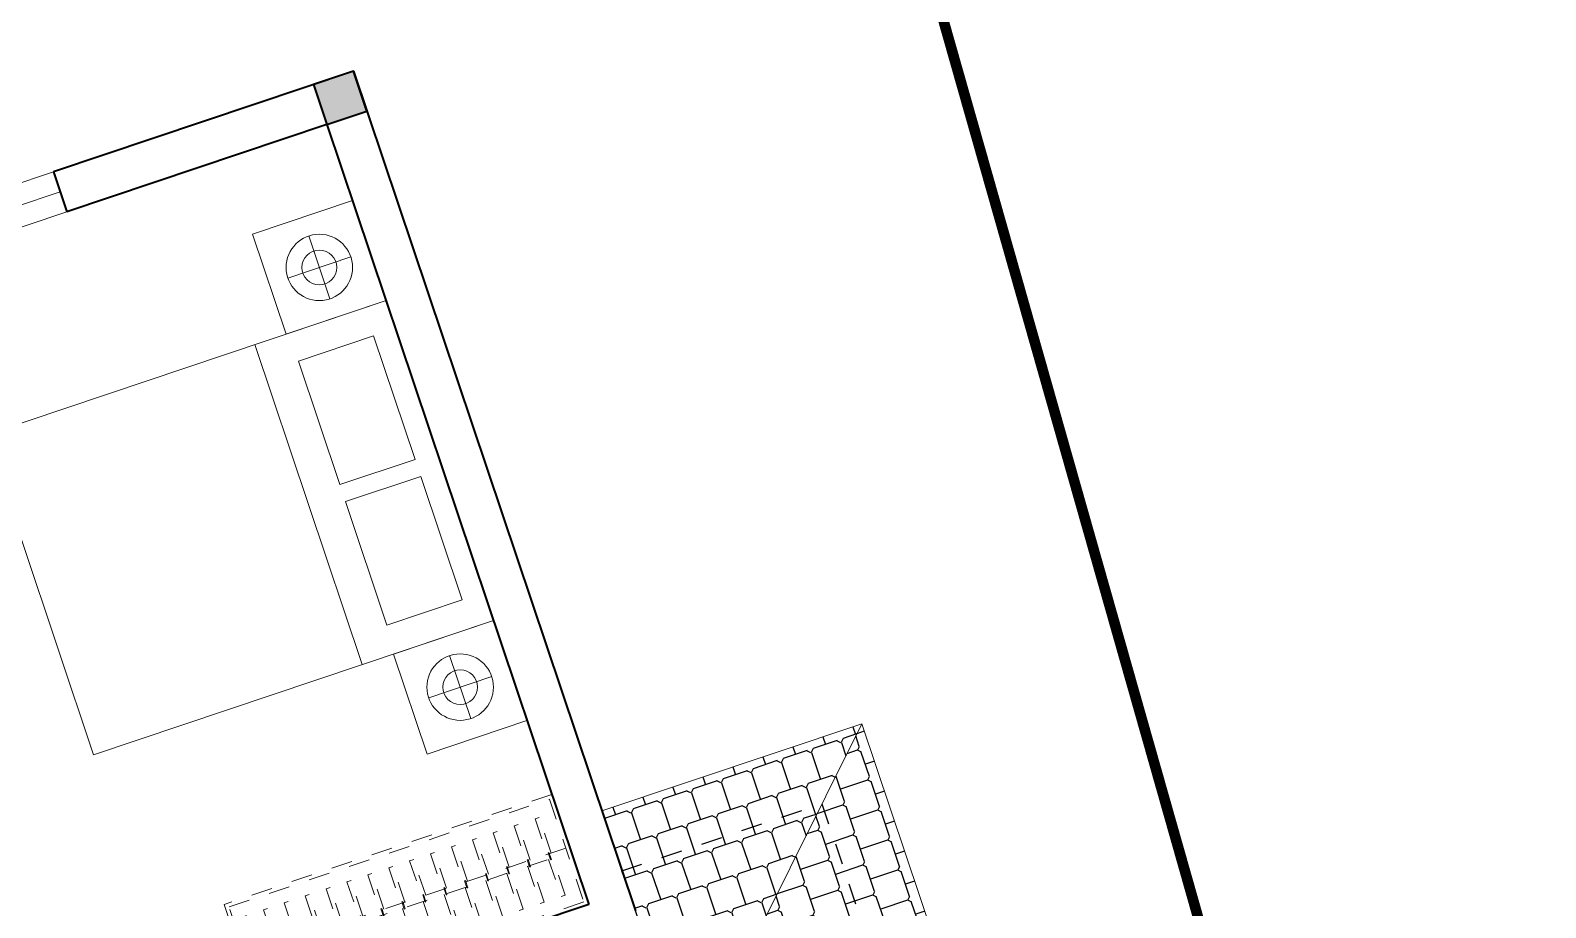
# Model space of a CAD drawing. Header units: metres. Extents: x 568332 to 569219, y 2065964 to 2066430.
# Drawn here: x 568503.28 to 568510.47, y 2066017.98 to 2066022.14 of the extents above; entities that cross this region are included whole.
import ezdxf

# ---------------------------------------------------------------- set-up
doc = ezdxf.new("R2010")
doc.units = ezdxf.units.M
doc.linetypes.add('HIDDEN', pattern=[0.375, 0.25, -0.125])
doc.linetypes.add('X-5M-G-MB PHONGNGU$0$HIDDEN2', pattern=[0.1875, 0.125, -0.0625])
doc.layers.get('0').update_dxf_attribs({"linetype": 'CONTINUOUS'})
doc.layers.get('DEFPOINTS').update_dxf_attribs({"linetype": 'CONTINUOUS'})
for name, color, linetype, lineweight in [('-CONCRETE', 1, 'CONTINUOUS', 35), ('-DOOR', 137, 'CONTINUOUS', 9), ('-FURNITURE', 46, 'CONTINUOUS', 9), ('-LINE1', 7, 'CONTINUOUS', 18), ('-STEEL1', 1, 'CONTINUOUS', 35), ('-WALL', 4, 'CONTINUOUS', 35)]:
    doc.layers.add(name, color=color, linetype=linetype, lineweight=lineweight)
for name, color, linetype in [('-RANH GIOI LO DAT', 12, 'CONTINUOUS'), ('13. NET HATCH', 252, 'CONTINUOUS'), ('ViaHeS', 32, 'CONTINUOUS')]:
    doc.layers.add(name, color=color, linetype=linetype)

# ---------------------------------------------------------------- blocks, each defined once
blk = doc.blocks.new('G1600')
for p, q in [((137477.0741823114, -212827.2147267315), (139077.0741823114, -212827.2147267327)), ((137227.6935681712, -213391.7193460799), (137227.6935681718, -213076.8871672568)), ((139326.4547964507, -213391.7193460799), (139326.4547964501, -213076.8871672568)), ((137385.1096575831, -213234.3032566686), (137070.2774787599, -213234.3032566681)), ((139169.0387070388, -213234.3032566686), (139483.870885862, -213234.3032566681))]:
    blk.add_line(p, q)
blk.add_lwpolyline([(137477.074182311, -213484.2147267315), (137477.0741823123, -211484.2147267315), (139077.0741823123, -211484.2147267327), (139077.074182311, -213484.2147267327), (137477.074182311, -213484.2147267315)])
for points in [[(136977.074182316, -213484.2147267311), (136977.0741823163, -212984.3917867657), (137477.0741823113, -212984.3917867661), (137477.074182311, -213484.2147267315)], [(137617.074182311, -213375.2147267316), (137617.0741823112, -212998.7147267316), (138234.5741823112, -212998.714726732), (138234.574182311, -213375.214726732)], [(138937.074182311, -213375.2147267325), (138937.0741823112, -212998.7147267325), (138319.5741823112, -212998.7147267321), (138319.574182311, -213375.2147267321)], [(139577.0741823059, -213484.2147267331), (139577.0741823062, -212984.3917867677), (139077.0741823113, -212984.3917867673), (139077.074182311, -213484.2147267327)]]:
    blk.add_lwpolyline(points, close=True)
for centre, radius in [((137227.6935681715, -213234.3032566684), 157.4160894116067), ((139326.4547964504, -213234.3032566684), 157.4160894116067), ((137227.6935681715, -213234.3032566684), 82.41608941160666), ((139326.4547964504, -213234.3032566684), 82.41608941160666)]:
    blk.add_circle(centre, radius)
blk = doc.blocks.new('*U201')
at = {"linetype": 'X-5M-G-MB PHONGNGU$0$HIDDEN2'}
for points in [[(0, 600.0000000004657), (0, 0), (1787.34964504604, -6.190213249113509e-10), (1787.34964504604, 599.9999999998466)], [(1767.34964504604, 579.9996613717733), (1767.34964504604, 19.99966137177342), (20, 20.00000000046566), (20, 580.0000000004657)], [(113.7817614636733, 319.1750910408318), (109.4317788550979, 319.1750910408318), (109.4317788550979, 280.441767644881), (113.7817614636733, 280.441767644881)], [(227.7817614636733, 319.1750910407849), (223.4317788550979, 319.1750910407849), (223.4317788550979, 280.4417676448341), (227.7817614636733, 280.4417676448341)], [(341.7817614636733, 319.175091040738), (337.4317788550979, 319.175091040738), (337.4317788550979, 280.4417676447872), (341.7817614636733, 280.4417676447872)], [(455.7817614636733, 319.1750910406911), (451.4317788550979, 319.1750910406911), (451.4317788550979, 280.4417676447403), (455.7817614636733, 280.4417676447403)], [(569.7817614636733, 319.1750910406442), (565.431778855098, 319.1750910406442), (565.431778855098, 280.4417676446934), (569.7817614636733, 280.4417676446934)], [(683.7817614636733, 319.1750910405973), (679.431778855098, 319.1750910405973), (679.431778855098, 280.4417676446465), (683.7817614636733, 280.4417676446465)], [(797.7817614636733, 319.1750910405504), (793.431778855098, 319.1750910405504), (793.431778855098, 280.4417676445996), (797.7817614636733, 280.4417676445996)], [(911.7817614636733, 319.1750910405035), (907.431778855098, 319.1750910405035), (907.431778855098, 280.4417676445527), (911.7817614636733, 280.4417676445527)], [(1025.781761463673, 319.1750910404566), (1021.431778855098, 319.1750910404566), (1021.431778855098, 280.4417676445057), (1025.781761463673, 280.4417676445057)], [(1139.781761463673, 319.1750910404097), (1135.431778855098, 319.1750910404097), (1135.431778855098, 280.4417676444588), (1139.781761463673, 280.4417676444588)], [(1253.781761463673, 319.1750910403628), (1249.431778855098, 319.1750910403628), (1249.431778855098, 280.4417676444119), (1253.781761463673, 280.4417676444119)], [(1367.781761463673, 319.1750910403159), (1363.431778855098, 319.1750910403159), (1363.431778855098, 280.441767644365), (1367.781761463673, 280.441767644365)], [(1481.781761463673, 319.175091040269), (1477.431778855098, 319.175091040269), (1477.431778855098, 280.4417676443181), (1481.781761463673, 280.4417676443181)], [(1595.781761463673, 319.175091040222), (1591.431778855098, 319.175091040222), (1591.431778855098, 280.4417676442712), (1595.781761463673, 280.4417676442712)], [(1709.781761463673, 319.1750910401751), (1705.431778855098, 319.1750910401751), (1705.431778855098, 280.4417676442243), (1709.781761463673, 280.4417676442243)], [(1767.34964504604, 286.6991212948555), (1767.34964504604, 313.0991212947623), (20, 313.0991212953813), (19.99999859370291, 286.6991212952417)]]:
    blk.add_lwpolyline(points, close=True, dxfattribs=at)
for points in [[(122.2409142897814, 313.1103512093413), (122.2409142897814, 515.2497102723445), (100.1765458012815, 515.2497102723445), (100.1765458012815, 313.1103512093413)], [(236.2409142897814, 313.1103512092944), (236.2409142897814, 515.2497102722975), (214.1765458012815, 515.2497102722975), (214.1765458012815, 313.1103512092944)], [(350.2409142897814, 313.1103512092475), (350.2409142897814, 515.2497102722507), (328.1765458012815, 515.2497102722507), (328.1765458012815, 313.1103512092475)], [(464.2409142897814, 313.1103512092006), (464.2409142897814, 515.2497102722037), (442.1765458012815, 515.2497102722037), (442.1765458012815, 313.1103512092006)], [(578.2409142897814, 313.1103512091537), (578.2409142897814, 515.2497102721569), (556.1765458012815, 515.2497102721569), (556.1765458012815, 313.1103512091537)], [(692.2409142897814, 313.1103512091068), (692.2409142897814, 515.24971027211), (670.1765458012815, 515.24971027211), (670.1765458012815, 313.1103512091068)], [(806.2409142897814, 313.1103512090599), (806.2409142897814, 515.249710272063), (784.1765458012815, 515.249710272063), (784.1765458012815, 313.1103512090599)], [(920.2409142897814, 313.110351209013), (920.2409142897814, 515.2497102720162), (898.1765458012815, 515.2497102720162), (898.1765458012815, 313.110351209013)], [(1034.240914289781, 313.1103512089661), (1034.240914289781, 515.2497102719692), (1012.176545801281, 515.2497102719692), (1012.176545801281, 313.1103512089661)], [(1148.240914289781, 313.1103512089192), (1148.240914289781, 515.2497102719224), (1126.176545801281, 515.2497102719224), (1126.176545801281, 313.1103512089192)], [(1262.240914289781, 313.1103512088723), (1262.240914289781, 515.2497102718754), (1240.176545801281, 515.2497102718754), (1240.176545801281, 313.1103512088723)], [(1376.240914289781, 313.1103512088254), (1376.240914289781, 515.2497102718285), (1354.176545801281, 515.2497102718285), (1354.176545801281, 313.1103512088254)], [(1490.240914289781, 313.1103512087785), (1490.240914289781, 515.2497102717816), (1468.176545801281, 515.2497102717816), (1468.176545801281, 313.1103512087785)], [(1604.240914289781, 313.1103512087315), (1604.240914289781, 515.2497102717347), (1582.176545801281, 515.2497102717347), (1582.176545801281, 313.1103512087315)], [(1718.240914289781, 313.1103512086846), (1718.240914289781, 515.2497102716878), (1696.176545801281, 515.2497102716878), (1696.176545801281, 313.1103512086846)], [(100.1765458012815, 286.7103512094345), (100.1765458012815, 92.0852110228024), (122.2409142897814, 92.0852110228024), (122.2409142897814, 286.7103512094345)], [(214.1765458012815, 286.7103512093876), (214.1765458012815, 92.08521102275549), (236.2409142897814, 92.08521102275549), (236.2409142897814, 286.7103512093876)], [(328.1765458012815, 286.7103512093407), (328.1765458012815, 92.08521102270858), (350.2409142897814, 92.08521102270858), (350.2409142897814, 286.7103512093407)], [(442.1765458012815, 286.7103512092938), (442.1765458012815, 92.08521102266168), (464.2409142897814, 92.08521102266168), (464.2409142897814, 286.7103512092938)], [(556.1765458012815, 286.7103512092469), (556.1765458012815, 92.08521102261477), (578.2409142897814, 92.08521102261477), (578.2409142897814, 286.7103512092469)], [(670.1765458012815, 286.7103512092), (670.1765458012815, 92.08521102256786), (692.2409142897814, 92.08521102256786), (692.2409142897814, 286.7103512092)], [(784.1765458012815, 286.7103512091531), (784.1765458012815, 92.08521102252095), (806.2409142897814, 92.08521102252095), (806.2409142897814, 286.7103512091531)], [(898.1765458012815, 286.7103512091062), (898.1765458012815, 92.08521102247404), (920.2409142897814, 92.08521102247404), (920.2409142897814, 286.7103512091062)], [(1012.176545801281, 286.7103512090592), (1012.176545801281, 92.08521102242715), (1034.240914289781, 92.08521102242715), (1034.240914289781, 286.7103512090592)], [(1126.176545801281, 286.7103512090123), (1126.176545801281, 92.08521102238024), (1148.240914289781, 92.08521102238024), (1148.240914289781, 286.7103512090123)], [(1240.176545801281, 286.7103512089654), (1240.176545801281, 92.08521102233333), (1262.240914289781, 92.08521102233333), (1262.240914289781, 286.7103512089654)], [(1354.176545801281, 286.7103512089186), (1354.176545801281, 92.08521102228642), (1376.240914289781, 92.08521102228642), (1376.240914289781, 286.7103512089186)], [(1468.176545801281, 286.7103512088717), (1468.176545801281, 92.0852110222395), (1490.240914289781, 92.0852110222395), (1490.240914289781, 286.7103512088717)], [(1582.176545801281, 286.7103512088247), (1582.176545801281, 92.0852110221926), (1604.240914289781, 92.0852110221926), (1604.240914289781, 286.7103512088247)], [(1696.176545801281, 286.7103512087778), (1696.176545801281, 92.0852110221457), (1718.240914289781, 92.0852110221457), (1718.240914289781, 286.7103512087778)]]:
    blk.add_lwpolyline(points, dxfattribs=at)
blk = doc.blocks.new('A$C4D045CFB')
at = {"layer": '13. NET HATCH'}
h = blk.add_hatch(dxfattribs=at)
h.set_pattern_fill('MAIGO-12', color=256, scale=300, angle=180)
h.set_pattern_definition([(180, (-90, 1.102182119232618e-14), (-75.00000000000001, -150), [120, -30, 120, -30]), (270, (-75, -14.99999999999999), (74.99999999999997, -150), [135, -165]), (225, (-60, 7.34788079488412e-15), (-75.00000000142688, -150.0000000028537), [21.213203436, -403.0508652]), (315, (-90, 1.102182119232618e-14), (75.00000000142684, -150.0000000028537), [21.213203436, -403.0508652])])
h.paths.add_polyline_path([(1299.999119955668, 6100.494044825784), (1299.953723877203, 5215.284894083044), (1299.999119955668, 5229.592269479996), (1299.999119955668, 4500.000660992693), (-0.0008800443320069462, 6100.494044825784)])
h = blk.add_hatch(dxfattribs=at)
h.set_pattern_fill('MAIGO-12', color=256, scale=300, angle=270)
h.set_pattern_definition([(270, (-1.653273178848927e-14, -90), (150, -75.00000000000003), [120, -30, 120, -30]), (0, (14.99999999999999, -75), (150, 74.99999999999996), [135, -165]), (315, (-1.102182119232618e-14, -60), (150.0000000028537, -75.0000000014269), [21.213203436, -403.0508652]), (45, (-1.653273178848927e-14, -90), (150.0000000028537, 75.00000000142683), [21.213203436, -403.0508652])])
h.paths.add_polyline_path([(-0.0008800443320069462, 6100.494044825784), (1299.999119955668, 4500.000660992693), (1299.999119955668, 1300.000660992693), (-0.0008800443320069462, 0.000660992693156004)])
h = blk.add_hatch(dxfattribs=at)
h.set_pattern_fill('MAIGO-12', color=256, scale=300)
h.set_pattern_definition([(0, (90, 0), (75, 150), [120, -30, 120, -30]), (90, (75, 15), (-74.99999999999999, 150), [135, -165]), (45, (60, 0), (75.00000000142687, 150.0000000028537), [21.213203436, -403.0508652]), (135, (90, 0), (-75.00000000142686, 150.0000000028537), [21.213203436, -403.0508652])])
h.paths.add_polyline_path([(1299.999119955668, 1300.000660992693), (1299.999119955668, 0.000660992693156004), (-0.0008800443320069462, 0.000660992693156004)])
at = {"layer": '-LINE1'}
for p, q in [((-0.0008800443320069462, 0.000660992693156004), (-0.0008800443320069462, 6100.494044825784)), ((-0.0008800443320069462, 6100.494044825784), (1299.999119955668, 6100.494044825784)), ((-0.0008800443320069462, 6100.494044825784), (1299.999119955668, 4500.000660992693)), ((-0.0008800443320069462, 0.000660992693156004), (1299.999119955668, 1300.000660992693)), ((1299.999119955668, 0.000660992693156004), (-0.0008800443320069462, 0.000660992693156004))]:
    blk.add_line(p, q, dxfattribs=at)
at = {"layer": 'DEFPOINTS', "linetype": 'HIDDEN', "ltscale": 5}
blk.add_lwpolyline([(1299.999119955668, 300.0006609926932), (299.999119955668, 300.0006609926932), (299.999119955668, 5800.494044825784), (1299.999119955668, 5800.494044825784)], close=True, dxfattribs=at)
blk = doc.blocks.new('A$C5C575821')
at = {"layer": '-CONCRETE'}
h = blk.add_hatch(color=256, dxfattribs=at)
h.dxf.hatch_style = 1
h.paths.add_polyline_path([(-0.00237559899687767, 200.0000000000146), (-0.00237559899687767, 1.455191522836685e-11), (199.9976244010031, 1.455191522836685e-11), (199.9976244010031, 200.0000000000146)])
blk.add_lwpolyline([(-0.00237559899687767, 1.455191522836685e-11), (199.9976244010031, 1.455191522836685e-11), (199.9976244010031, 200.0000000000146), (-0.00237559899687767, 200.0000000000146)], close=True, dxfattribs=at)
blk = doc.blocks.new('truc M5')
at = {"layer": '-WALL'}
blk.add_blockref('A$C5C575821', (6400.002375597076, 14599.99999999999), dxfattribs=at)
blk = doc.blocks.new('M5-T3')
at = {"layer": '-DOOR'}
blk.add_lwpolyline([(198415.2028662852, -20716.1377606161), (200015.2028662852, -20716.1377606161), (200015.2028662852, -20916.1377606161), (198415.2028662852, -20916.1377606161)], close=True, dxfattribs=at)
blk.add_lwpolyline([(200015.2028662852, -20816.1377606161), (198415.2028662852, -20816.1377606161)], dxfattribs=at)
at = {"layer": '-RANH GIOI LO DAT', "linetype": 'HIDDEN', "ltscale": 10, "const_width": 50}
blk.add_lwpolyline([(204368.8479573731, -18716.26328133042), (194715.3211000395, -18716.26328133042), (194715.3211000345, -38716.26328131925), (196424.3200196228, -38716.26328106011), (203754.5367562266, -31724.05641189644)], close=True, dxfattribs=at)
at = {"layer": '-WALL'}
for p, q in [((201515.3211000372, -20716.1377606161), (200015.2028662852, -20716.1377606161)), ((200015.2028662852, -20716.1377606161), (200015.2028662852, -20916.1377606161)), ((201515.3211000372, -20716.1377606161), (201515.3211000372, -24916.26328133624)), ((201315.3211000372, -20916.1377606161), (200015.2028662852, -20916.1377606161)), ((201315.3211000372, -20916.1377606161), (201315.3211000372, -24816.26328133624)), ((201315.3211000372, -24816.26328133624), (199515.3211000376, -24816.26328133624))]:
    blk.add_line(p, q, dxfattribs=at)
at = {"layer": '-FURNITURE', "xscale": -1, "rotation": 90}
blk.add_blockref('G1600', (-12168.79805257791, 115680.5784099289), dxfattribs=at)
at = {"layer": '-FURNITURE', "extrusion": (0, 0, -1), "xscale": -0.916666666665974, "yscale": 0.916666666665974, "zscale": -0.916666666665974, "rotation": 180}
blk.add_blockref('*U201', (-201315.3211000372, -24266.26328133624), dxfattribs=at)
at = {"layer": '-STEEL1'}
blk.add_blockref('truc M5', (194915.321100039, -35516.1377606161), dxfattribs=at)
at = {"layer": '-WALL', "rotation": 180}
blk.add_blockref('A$C4D045CFB', (202815.315310879, -24415.80371831633), dxfattribs=at)

msp = doc.modelspace()

# ---------------------------------------------------------------- linework, layer by layer
at = {"layer": 'ViaHeS'}
msp.add_lwpolyline([(568377.9100292928, 2066007.834251728), (568495.3095522419, 2066047.232955089), (568501.4151432578, 2066044.013783243), (568510.4404839884, 2066012.219822507), (568505.7157784854, 2066003.258785054), (568392.2270906585, 2065965.172538755), (568385.8961157319, 2065968.321944489), (568374.7606235587, 2066001.503276802)], close=True, dxfattribs=at)

# ---------------------------------------------------------------- next in the draw order: block references
at = {"layer": '-WALL', "color": 2, "true_color": 0xf1eb1f, "xscale": 0.001, "yscale": 0.001, "zscale": 0.001, "rotation": 18.55129228274907}
msp.add_blockref('M5-T3', (568307.180077572, 2065977.470322189), dxfattribs=at)

doc.saveas('drawing.dxf')
